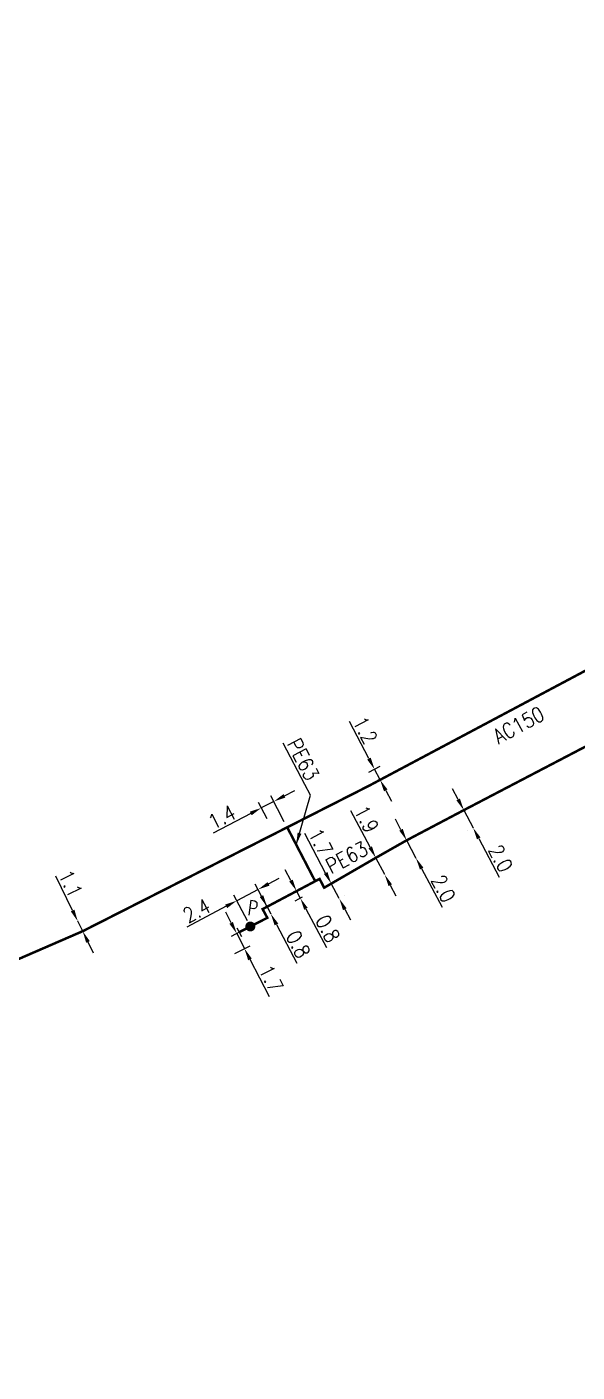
# Model space of a CAD drawing. Header units: millimetres. Extents: x 150998 to 151977, y 126997 to 128005.
# Drawn here: x 151138.9 to 151193.9, y 126999.9 to 127134.4 of the extents above; entities that cross this region are included whole.
import ezdxf
from ezdxf.enums import TextEntityAlignment as Align

# ---------------------------------------------------------------- set-up
doc = ezdxf.new("R2010")
doc.units = ezdxf.units.MM
doc.header["$PDMODE"] = 34
doc.linetypes.add('L_100_AP', pattern=[14, 10, -1.5, 1, -1.5])
doc.linetypes.add('L_100_PE', pattern=[14, 10, -1.5, 1, -1.5])
doc.layers.get('0').update_dxf_attribs({"linetype": 'CONTINUOUS'})
doc.layers.get('DEFPOINTS').update_dxf_attribs({"linetype": 'CONTINUOUS'})
for name, color, linetype in [('L_140', 3, 'CONTINUOUS'), ('L_300', 7, 'CONTINUOUS'), ('L_340', 7, 'CONTINUOUS')]:
    doc.layers.add(name, color=color, linetype=linetype)
doc.styles.add('G_ROMANS', font='ROMANS.SHX', dxfattribs={"width": 0.75})
doc.styles.get("Standard").update_dxf_attribs({"font": 'romans.shx', "width": 0.85})
doc.dimstyles.get("Standard").update_dxf_attribs({"dimtxt": 1.5, "dimasz": 1.2, "dimexe": 0.625, "dimexo": 0.625, "dimgap": 0.25, "dimtad": 1, "dimdec": 1, "dimzin": 0, "dimdsep": 46, "dimtxsty": 'Standard', "dimcen": -0.5, "dimadec": 0, "dimazin": 0, "dimtfac": 1, "dimtdec": 1, "dimtmove": 0, "dimatfit": 3, "dimfxl": 0, "dimtolj": 1, "dimtzin": 0, "dimarcsym": 0})

# ---------------------------------------------------------------- blocks, each defined once
blk = doc.blocks.new('*D260')
at = {"layer": 'DEFPOINTS', "color": 0, "linetype": 'Continuous', "transparency": 16777216}
for p in [(151143.96, 127044.97), (151143.96, 127044.97), (151144.45, 127043.98)]:
    blk.add_point(p, dxfattribs=at)
at = {"layer": 'L_140', "color": 0, "linetype": 'Continuous', "lineweight": -2, "transparency": 16777216}
for p, q in [((151143.44, 127046.05), (151141.76, 127049.48)), ((151144.45, 127043.98), (151143.96, 127044.97)), ((151144.98, 127042.9), (151145.5, 127041.83))]:
    blk.add_line(p, q, dxfattribs=at)
at = {"layer": 'L_140', "color": 0, "linetype": 'Continuous', "transparency": 16777216}
for points in [[(151143.62, 127046.14), (151143.26, 127045.96), (151143.96, 127044.97)], [(151145.16, 127042.99), (151144.8, 127042.82), (151144.45, 127043.98)]]:
    blk.add_solid(points, dxfattribs=at)
at = {"layer": 'L_140', "color": 0, "linetype": 'Continuous', "transparency": 16777216, "insert": (151143.23, 127048.74), "char_height": 1.5, "attachment_point": 5, "rotation": 296.0855}
blk.add_mtext('\\A1;1.1', dxfattribs=at)
blk = doc.blocks.new('*D261')
at = {"layer": 'DEFPOINTS', "color": 0, "linetype": 'Continuous', "transparency": 16777216}
for p in [(151162.33, 127056.31), (151163.19, 127054.67), (151164.92, 127054.37)]:
    blk.add_point(p, dxfattribs=at)
at = {"layer": 'L_140', "color": 0, "linetype": 'Continuous', "lineweight": -2, "transparency": 16777216}
for p, q in [((151164.63, 127054.93), (151163.29, 127057.51)), ((151164.64, 127057.51), (151165.7, 127058.07)), ((151162.9, 127055.23), (151162.04, 127056.87)), ((151163.58, 127056.96), (151162.33, 127056.31)), ((151161.27, 127055.76), (151157.5, 127053.8))]:
    blk.add_line(p, q, dxfattribs=at)
at = {"layer": 'L_140', "color": 0, "linetype": 'Continuous', "transparency": 16777216}
for points in [[(151164.55, 127057.69), (151164.73, 127057.34), (151163.58, 127056.96)], [(151161.18, 127055.94), (151161.36, 127055.58), (151162.33, 127056.31)]]:
    blk.add_solid(points, dxfattribs=at)
at = {"layer": 'L_140', "color": 0, "linetype": 'Continuous', "transparency": 16777216, "insert": (151158.39, 127055.39), "char_height": 1.5, "attachment_point": 5, "rotation": 27.4509}
blk.add_mtext('\\A1;1.4', dxfattribs=at)
blk = doc.blocks.new('*D262')
at = {"layer": 'DEFPOINTS', "color": 0, "linetype": 'Continuous', "transparency": 16777216}
for p in [(151173.66, 127060.18), (151172.53, 127059.58), (151173.09, 127058.52)]:
    blk.add_point(p, dxfattribs=at)
at = {"layer": 'L_140', "color": 0, "linetype": 'Continuous', "lineweight": -2, "transparency": 16777216}
for p, q in [((151173.1, 127061.24), (151171.14, 127064.95)), ((151173.08, 127059.88), (151174.21, 127060.48)), ((151174.22, 127059.12), (151173.66, 127060.18)), ((151173.64, 127058.82), (151174.77, 127059.42)), ((151174.78, 127058.06), (151175.35, 127057))]:
    blk.add_line(p, q, dxfattribs=at)
at = {"layer": 'L_140', "color": 0, "linetype": 'Continuous', "transparency": 16777216}
for points in [[(151173.28, 127061.34), (151172.92, 127061.15), (151173.66, 127060.18)], [(151174.96, 127058.16), (151174.61, 127057.97), (151174.22, 127059.12)]]:
    blk.add_solid(points, dxfattribs=at)
at = {"layer": 'L_140', "color": 0, "linetype": 'Continuous', "transparency": 16777216, "insert": (151172.72, 127064.09), "char_height": 1.5, "attachment_point": 5, "rotation": 297.9093}
blk.add_mtext('\\A1;1.2', dxfattribs=at)
blk = doc.blocks.new('*D264')
at = {"layer": 'DEFPOINTS', "color": 0, "linetype": 'Continuous', "transparency": 16777216}
for p in [(151162.91, 127046.43), (151163.28, 127045.72), (151163.28, 127045.72)]:
    blk.add_point(p, dxfattribs=at)
at = {"layer": 'L_140', "color": 0, "linetype": 'Continuous', "lineweight": -2, "transparency": 16777216}
for p, q in [((151162.35, 127047.49), (151161.79, 127048.55)), ((151162.91, 127046.43), (151163.28, 127045.72)), ((151163.84, 127044.66), (151165.88, 127040.79))]:
    blk.add_line(p, q, dxfattribs=at)
at = {"layer": 'L_140', "color": 0, "linetype": 'Continuous', "transparency": 16777216}
for points in [[(151162.52, 127047.58), (151162.17, 127047.4), (151162.91, 127046.43)], [(151164.02, 127044.75), (151163.66, 127044.57), (151163.28, 127045.72)]]:
    blk.add_solid(points, dxfattribs=at)
at = {"layer": 'L_140', "color": 0, "linetype": 'Continuous', "transparency": 16777216, "insert": (151166.02, 127042.66), "char_height": 1.5, "attachment_point": 5, "rotation": 297.8295}
blk.add_mtext('\\A1;0.8', dxfattribs=at)
blk = doc.blocks.new('*D265')
at = {"layer": 'DEFPOINTS', "color": 0, "linetype": 'Continuous', "transparency": 16777216}
for p in [(151162, 127048.15), (151163.28, 127045.72), (151161.23, 127044.45)]:
    blk.add_point(p, dxfattribs=at)
at = {"layer": 'L_300', "color": 0, "linetype": 'Continuous', "lineweight": -2, "transparency": 16777216}
for p, q in [((151163.06, 127048.71), (151164.12, 127049.27)), ((151162, 127048.15), (151159.87, 127047.03)), ((151162.99, 127046.27), (151161.7, 127048.7)), ((151160.94, 127045.01), (151159.58, 127047.58)), ((151158.81, 127046.47), (151154.89, 127044.4))]:
    blk.add_line(p, q, dxfattribs=at)
at = {"layer": 'L_300', "color": 0, "linetype": 'Continuous', "transparency": 16777216}
for points in [[(151162.96, 127048.89), (151163.15, 127048.53), (151162, 127048.15)], [(151158.72, 127046.65), (151158.91, 127046.29), (151159.87, 127047.03)]]:
    blk.add_solid(points, dxfattribs=at)
at = {"layer": 'L_300', "color": 0, "linetype": 'Continuous', "transparency": 16777216, "insert": (151155.86, 127046.04), "char_height": 1.5, "attachment_point": 5, "rotation": 27.8295}
blk.add_mtext('\\A1;2.4', dxfattribs=at)
blk = doc.blocks.new('*D266')
at = {"layer": 'DEFPOINTS', "color": 0, "linetype": 'Continuous', "transparency": 16777216}
for p in [(151161.23, 127044.45), (151159.14, 127041.46), (151160.64, 127042.24)]:
    blk.add_point(p, dxfattribs=at)
at = {"layer": 'L_300', "color": 0, "linetype": 'Continuous', "lineweight": -2, "transparency": 16777216}
for p, q in [((151159.32, 127044.82), (151158.77, 127045.88)), ((151160.68, 127044.17), (151159.31, 127043.46)), ((151159.69, 127041.75), (151161.2, 127042.52)), ((151159.87, 127043.75), (151160.64, 127042.24)), ((151161.19, 127041.17), (151163.11, 127037.44))]:
    blk.add_line(p, q, dxfattribs=at)
at = {"layer": 'L_300', "color": 0, "linetype": 'Continuous', "transparency": 16777216}
for points in [[(151159.49, 127044.91), (151159.14, 127044.72), (151159.87, 127043.75)], [(151161.37, 127041.26), (151161.01, 127041.08), (151160.64, 127042.24)]]:
    blk.add_solid(points, dxfattribs=at)
at = {"layer": 'L_300', "color": 0, "linetype": 'Continuous', "transparency": 16777216, "insert": (151163.31, 127039.23), "char_height": 1.5, "attachment_point": 5, "rotation": 297.204}
blk.add_mtext('\\A1;1.7', dxfattribs=at)
blk = doc.blocks.new('*D267')
at = {"layer": 'DEFPOINTS', "color": 0, "linetype": 'Continuous', "transparency": 16777216}
for p in [(151166.59, 127048.38), (151166.23, 127047.28), (151166.96, 127047.67)]:
    blk.add_point(p, dxfattribs=at)
at = {"layer": 'L_140', "color": 0, "linetype": 'Continuous', "lineweight": -2, "transparency": 16777216}
for p, q in [((151165.29, 127049.05), (151164.73, 127050.11)), ((151166.03, 127048.08), (151165.3, 127047.7)), ((151165.86, 127047.99), (151166.23, 127047.28)), ((151166.41, 127047.38), (151165.68, 127046.99)), ((151166.79, 127046.22), (151168.84, 127042.36))]:
    blk.add_line(p, q, dxfattribs=at)
at = {"layer": 'L_140', "color": 0, "linetype": 'Continuous', "transparency": 16777216}
for points in [[(151165.47, 127049.14), (151165.12, 127048.96), (151165.86, 127047.99)], [(151166.97, 127046.32), (151166.62, 127046.13), (151166.23, 127047.28)]]:
    blk.add_solid(points, dxfattribs=at)
at = {"layer": 'L_140', "color": 0, "linetype": 'Continuous', "transparency": 16777216, "insert": (151168.98, 127044.23), "char_height": 1.5, "attachment_point": 5, "rotation": 297.9011}
blk.add_mtext('\\A1;0.8', dxfattribs=at)
blk = doc.blocks.new('*D268')
at = {"layer": 'DEFPOINTS', "color": 0, "linetype": 'Continuous', "transparency": 16777216}
for p in [(151169.33, 127048.74), (151170.13, 127047.24), (151170.13, 127047.24)]:
    blk.add_point(p, dxfattribs=at)
at = {"layer": 'L_140', "color": 0, "linetype": 'Continuous', "lineweight": -2, "transparency": 16777216}
for p, q in [((151168.77, 127049.8), (151166.68, 127053.77)), ((151170.13, 127047.24), (151169.33, 127048.74)), ((151169.89, 127049.03), (151169.89, 127049.03)), ((151170.68, 127047.53), (151170.68, 127047.53)), ((151170.69, 127046.18), (151171.25, 127045.11))]:
    blk.add_line(p, q, dxfattribs=at)
at = {"layer": 'L_140', "color": 0, "linetype": 'Continuous', "transparency": 16777216}
for points in [[(151168.95, 127049.9), (151168.6, 127049.71), (151169.33, 127048.74)], [(151170.86, 127046.27), (151170.51, 127046.08), (151170.13, 127047.24)]]:
    blk.add_solid(points, dxfattribs=at)
at = {"layer": 'L_140', "color": 0, "linetype": 'Continuous', "transparency": 16777216, "insert": (151168.26, 127052.91), "char_height": 1.5, "attachment_point": 5, "rotation": 297.8295}
blk.add_mtext('\\A1;1.7', dxfattribs=at)
blk = doc.blocks.new('*D269')
at = {"layer": 'DEFPOINTS', "color": 0, "linetype": 'Continuous', "transparency": 16777216}
for p in [(151173.79, 127051.32), (151174.68, 127049.64), (151174.68, 127049.64)]:
    blk.add_point(p, dxfattribs=at)
at = {"layer": 'L_140', "color": 0, "linetype": 'Continuous', "lineweight": -2, "transparency": 16777216}
for p, q in [((151173.22, 127052.38), (151171.29, 127056.03)), ((151174.68, 127049.64), (151173.79, 127051.32)), ((151175.24, 127048.58), (151175.8, 127047.52))]:
    blk.add_line(p, q, dxfattribs=at)
at = {"layer": 'L_140', "color": 0, "linetype": 'Continuous', "transparency": 16777216}
for points in [[(151173.4, 127052.47), (151173.05, 127052.28), (151173.79, 127051.32)], [(151175.41, 127048.67), (151175.06, 127048.49), (151174.68, 127049.64)]]:
    blk.add_solid(points, dxfattribs=at)
at = {"layer": 'L_140', "color": 0, "linetype": 'Continuous', "transparency": 16777216, "insert": (151172.86, 127055.2), "char_height": 1.5, "attachment_point": 5, "rotation": 297.928}
blk.add_mtext('\\A1;1.9', dxfattribs=at)
blk = doc.blocks.new('*D270')
at = {"layer": 'DEFPOINTS', "color": 0, "linetype": 'Continuous', "transparency": 16777216}
for p in [(151176.87, 127053.07), (151176.87, 127053.07), (151177.81, 127051.3)]:
    blk.add_point(p, dxfattribs=at)
at = {"layer": 'L_140', "color": 0, "linetype": 'Continuous', "lineweight": -2, "transparency": 16777216}
for p, q in [((151176.31, 127054.13), (151175.75, 127055.19)), ((151176.87, 127053.07), (151177.81, 127051.3)), ((151178.37, 127050.24), (151180.42, 127046.38))]:
    blk.add_line(p, q, dxfattribs=at)
at = {"layer": 'L_140', "color": 0, "linetype": 'Continuous', "transparency": 16777216}
for points in [[(151176.49, 127054.22), (151176.14, 127054.04), (151176.87, 127053.07)], [(151178.55, 127050.34), (151178.2, 127050.15), (151177.81, 127051.3)]]:
    blk.add_solid(points, dxfattribs=at)
at = {"layer": 'L_140', "color": 0, "linetype": 'Continuous', "transparency": 16777216, "insert": (151180.56, 127048.25), "char_height": 1.5, "attachment_point": 5, "rotation": 297.928}
blk.add_mtext('\\A1;2.0', dxfattribs=at)
blk = doc.blocks.new('*D271')
at = {"layer": 'DEFPOINTS', "color": 0, "linetype": 'Continuous', "transparency": 16777216}
for p in [(151182.6, 127056.09), (151183.53, 127054.32), (151183.53, 127054.32)]:
    blk.add_point(p, dxfattribs=at)
at = {"layer": 'L_140', "color": 0, "linetype": 'Continuous', "lineweight": -2, "transparency": 16777216}
for p, q in [((151182.04, 127057.15), (151181.48, 127058.22)), ((151182.6, 127056.09), (151183.53, 127054.32)), ((151182.04, 127055.8), (151182.04, 127055.8)), ((151182.98, 127054.03), (151182.98, 127054.03)), ((151184.09, 127053.26), (151186.13, 127049.4))]:
    blk.add_line(p, q, dxfattribs=at)
at = {"layer": 'L_140', "color": 0, "linetype": 'Continuous', "transparency": 16777216}
for points in [[(151182.21, 127057.25), (151181.86, 127057.06), (151182.6, 127056.09)], [(151184.27, 127053.36), (151183.91, 127053.17), (151183.53, 127054.32)]]:
    blk.add_solid(points, dxfattribs=at)
at = {"layer": 'L_140', "color": 0, "linetype": 'Continuous', "transparency": 16777216, "insert": (151186.28, 127051.27), "char_height": 1.5, "attachment_point": 5, "rotation": 297.8241}
blk.add_mtext('\\A1;2.0', dxfattribs=at)
blk = doc.blocks.new('L_340_07')
at = {"color": 0, "linetype": 'Continuous', "const_width": 0.25, "flags": 128}
blk.add_lwpolyline([(0, 0), (1.25, 0)], dxfattribs=at)
at = {"color": 0, "linetype": 'Continuous', "flags": 128}
blk.add_lwpolyline([(1.25, -0.5), (1.25, 0.5)], dxfattribs=at)
at = {"color": 0, "linetype": 'Continuous', "style": 'G_ROMANS', "width": 0.75, "flags": 3}
for tag, p in [('DEF_LEG', (0.72, -3.47)), ('DEF_COUP', (0.72, -5.97)), ('DEF_TYPE', (0.72, -8.47))]:
    blk.add_attdef(tag, text='', height=1.2, dxfattribs=at).set_placement(p, align=Align.MIDDLE)
blk = doc.blocks.new('L_300_12')
at = {"color": 0, "linetype": 'Continuous', "const_width": 0.497, "flags": 128}
blk.add_lwpolyline([(-0.25, 0, 1), (0.25, 0, 1)], format="xyb", close=True, dxfattribs=at)
at = {"color": 0, "linetype": 'Continuous', "style": 'G_ROMANS', "width": 0.75}
blk.add_text('P', height=1.5, dxfattribs=at).set_placement((0, 1.85), align=Align.MIDDLE)
at = {"color": 0, "linetype": 'Continuous', "style": 'G_ROMANS', "width": 0.75, "flags": 3}
for tag, p in [('DEF_LEG', (0, -5)), ('DEF_COUP', (0, -7.5)), ('DEF_TYPE', (0, -10))]:
    blk.add_attdef(tag, text='', height=1.2, dxfattribs=at).set_placement(p, align=Align.MIDDLE)

msp = doc.modelspace()

# ---------------------------------------------------------------- linework, layer by layer
at = {"layer": 'L_140', "linetype": 'L_100_AP', "flags": 128}
msp.add_lwpolyline([(151000, 127502.39, 0.25, 0.25, 0), (151001.58, 127499.38, 0.25, 0.25, 0), (151008.96, 127485.73, 0.25, 0.25, 0), (151023.99, 127457.64, 0.25, 0.25, 0), (151036.43, 127434.37, 0.25, 0.25, 0), (151039.86, 127427.93, 0.25, 0.25, 0), (151049.31, 127410.19, 0.25, 0.25, 0), (151055.28, 127400.09, 0.25, 0.25, 0), (151074.53, 127362.59, 0.25, 0.25, 0), (151076.37, 127359.24, 0.25, 0.25, 0), (151080.34, 127352.52, 0.25, 0.25, 0), (151099.94, 127316.01, 0.25, 0.25, 0), (151104.45, 127307.74, 0.25, 0.25, 0), (151105.36, 127306.06, 0.25, 0.25, 0), (151113.89, 127289.92, 0.25, 0.25, 0), (151126.93, 127265.66, 0.25, 0.25, 0), (151126.93, 127265.66, 0.25, 0.25, 0), (151134.83, 127250.99, 0.25, 0.25, 0), (151153.95, 127215.24, 0.25, 0.25, 0), (151220.56, 127090.75, 0.25, 0.25, 0), (151220.56, 127090.75, 0.25, 0.25, 0), (151222.34, 127087.39, 0.25, 0.25, 0), (151221.22, 127083.87, 0.25, 0.25, 0), (151218.39, 127082.43, 0.25, 0.25, 0), (151217.52, 127081.99, 0.25, 0.25, 0), (151212.15, 127079.27, 0.25, 0.25, 0), (151205.66, 127075.83, 0.25, 0.25, 0), (151173.09, 127058.52, 0.25, 0.25, 0), (151164.92, 127054.37, 0.25, 0.25, 0), (151144.45, 127043.98, 0.25, 0.25, 0), (151124.93, 127035.51, 0.25, 0.25, 0), (151109.5, 127029.15, 0.25, 0.25, 0), (151089.33, 127021.09, 0.25, 0.25, 0), (151054.8, 127007.13, 0.25, 0.25, 0), (151050.83, 127005.52, 0, 0, 0)], format="xyseb", dxfattribs=at)
at = {"layer": 'L_140', "linetype": 'L_100_PE', "flags": 128}
msp.add_lwpolyline([(151161.23, 127044.45, 0.25, 0.25, 0), (151162.93, 127045.32, 0.25, 0.25, 0), (151162.46, 127046.19, 0.25, 0.25, 0), (151162.91, 127046.43, 0.25, 0.25, 0), (151166.59, 127048.38, 0.25, 0.25, 0), (151167.72, 127048.98, 0.25, 0.25, 0), (151168.16, 127049.21, 0.25, 0.25, 0), (151168.62, 127048.33, 0.25, 0.25, 0), (151169.33, 127048.74, 0.25, 0.25, 0), (151173.79, 127051.32, 0.25, 0.25, 0), (151176.87, 127053.07, 0.25, 0.25, 0), (151182.6, 127056.09, 0.25, 0.25, 0), (151197.88, 127064.07, 0.25, 0.25, 0), (151204.45, 127067.53, 0.25, 0.25, 0), (151208.53, 127069.7, 0.25, 0.25, 0), (151213.83, 127072.41, 0.25, 0.25, 0), (151217.03, 127073.77, 0.25, 0.25, 0), (151218.37, 127074.49, 0.25, 0.25, 0), (151219.34, 127075.01, 0.25, 0.25, 0), (151220.31, 127075.53, 0.25, 0.25, -0.235567), (151226.95, 127075.73, 0.25, 0.25, 0), (151226.95, 127075.73, 0.25, 0.25, 0), (151226.95, 127075.73, 0.25, 0.25, -0.144934), (151229.46, 127073.17, 0.25, 0.25, 0), (151246.08, 127041.99, 0.25, 0.25, 0), (151246.08, 127041.99, 0.25, 0.25, 0), (151253.23, 127028.84, 0.25, 0.25, 0), (151265.67, 127005.73, 0.25, 0.25, 0), (151268.81, 127000, 0, 0, 0)], format="xyseb", dxfattribs=at)
at = {"layer": 'L_140', "linetype": 'L_100_PE', "const_width": 0.25, "flags": 128}
msp.add_lwpolyline([(151164.92, 127054.37), (151167.72, 127048.98)], dxfattribs=at)

# ---------------------------------------------------------------- block references
at = {"layer": 'L_300', "rotation": 352.3419596137123}
msp.add_blockref('L_300_12', (151161.23, 127044.45), dxfattribs=at)
at = {"layer": 'L_340', "rotation": 207.2039616948124}
msp.add_blockref('L_340_07', (151161.23, 127044.45), dxfattribs=at)

# ---------------------------------------------------------------- texts
at = {"layer": 'L_140', "linetype": 'Continuous', "width": 0.85}
for s, rotation, p in [('AC150', 27.9814, (151188.08, 127064.6)), ('PE63', 27.7056, (151170.89, 127051.38))]:
    msp.add_text(s, height=1.5, rotation=rotation, dxfattribs=at).set_placement(p, align=Align.MIDDLE)
at = {"layer": 'L_140', "linetype": 'Continuous', "insert": (151166.87, 127058.87), "char_height": 1.5, "attachment_point": 9, "rotation": 297.6614}
msp.add_mtext('\\A1;PE63', dxfattribs=at)

# ---------------------------------------------------------------- dimensions: what is measured, and where the dimension line sits
at = {"layer": 'L_140', "linetype": 'Continuous'}
for base, p1, p2, angle, picture, middle in [((151173.66, 127060.18), (151173.09, 127058.52), (151172.53, 127059.58), 297.9093, '*D262', (151171.84, 127063.63)), ((151162.33, 127056.31), (151164.92, 127054.37), (151163.19, 127054.67), 27.4509, '*D261', (151158.85, 127054.51)), ((151183.53, 127054.32), (151182.6, 127056.09), (151183.53, 127054.32), 117.8241, '*D271', (151185.39, 127050.8)), ((151174.68, 127049.64), (151173.79, 127051.32), (151174.68, 127049.64), 117.928, '*D269', (151171.98, 127054.73)), ((151170.13, 127047.24), (151169.33, 127048.74), (151170.13, 127047.24), 117.8295, '*D268', (151167.38, 127052.44)), ((151176.87, 127053.07), (151177.81, 127051.3), (151176.87, 127053.07), 297.928, '*D270', (151179.68, 127047.78)), ((151143.96, 127044.97), (151144.45, 127043.98), (151143.96, 127044.97), 296.0855, '*D260', (151142.33, 127048.3)), ((151166.23, 127047.28), (151166.59, 127048.38), (151166.96, 127047.67), 117.9011, '*D267', (151168.1, 127043.76)), ((151163.28, 127045.72), (151162.91, 127046.43), (151163.28, 127045.72), 117.8295, '*D264', (151165.14, 127042.2))]:
    dim = msp.add_linear_dim(base=base, p1=p1, p2=p2, angle=angle, dimstyle='Standard', dxfattribs=at)
    dim.commit()
    dim.dimension.update_dxf_attribs({"geometry": picture, "text_midpoint": middle, "dimtype": 160})
at = {"layer": 'L_300', "linetype": 'Continuous'}
for base, p2, angle, picture, middle in [((151162, 127048.15), (151163.28, 127045.72), 207.8295, '*D265', (151156.32, 127045.15)), ((151160.64, 127042.24), (151159.14, 127041.46), 117.204, '*D266', (151162.42, 127038.77))]:
    dim = msp.add_linear_dim(base=base, p1=(151161.23, 127044.45), p2=p2, angle=angle, dimstyle='Standard', dxfattribs=at)
    dim.commit()
    dim.dimension.update_dxf_attribs({"geometry": picture, "text_midpoint": middle, "dimtype": 160})

# ---------------------------------------------------------------- leaders
at = {"layer": 'L_140', "linetype": 'Continuous', "annotation_type": 0, "has_hookline": 1, "hookline_direction": 1, "text_width": 4.43, "horizontal_direction": (0.464245, -0.885707, 0)}
msp.add_leader([(151165.82, 127052.63), (151167.26, 127057.6), (151166.7, 127058.66)], dimstyle='Standard', dxfattribs=at)

doc.saveas('drawing.dxf')
